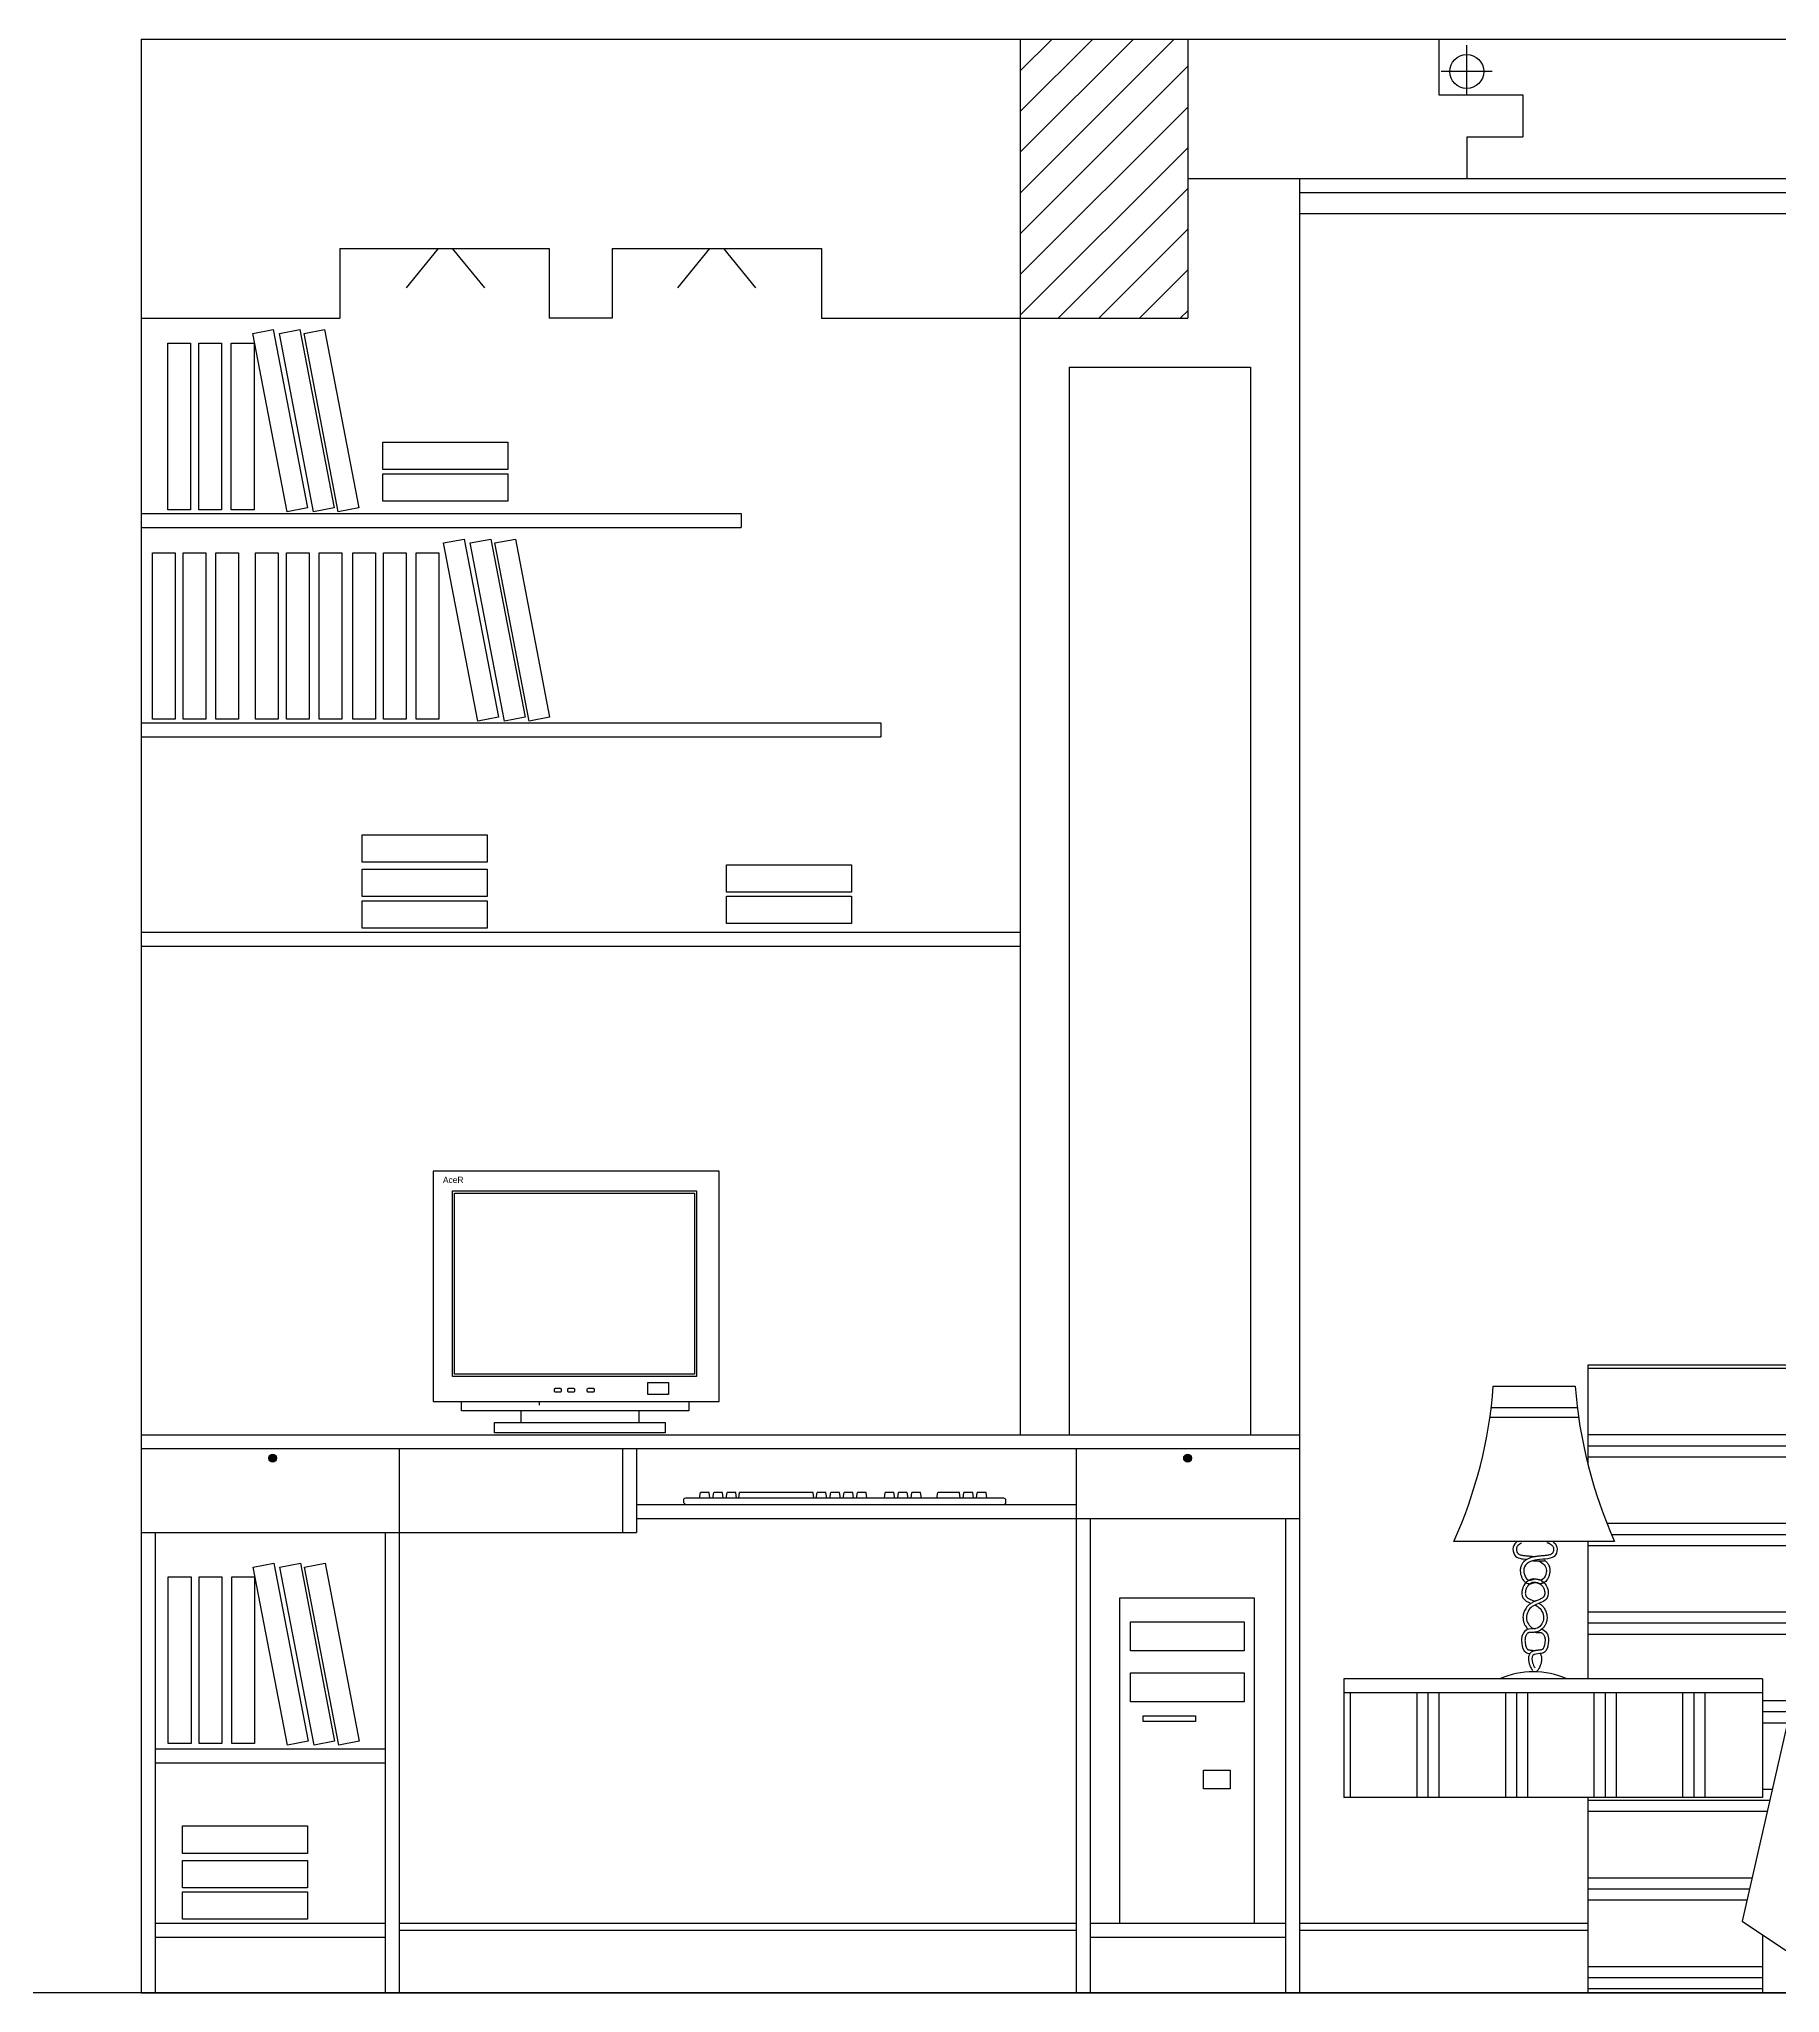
# Model space of a CAD drawing. Header units: inches. Extents: x 8.9 to 51.4, y 11.8 to 36.6.
# Drawn here: x 15.741 to 18.236, y 21.406 to 24.206 of the extents above; entities that cross this region are included whole.
import ezdxf

# ---------------------------------------------------------------- set-up
doc = ezdxf.new("R2010")
doc.units = ezdxf.units.IN
doc.header["$MEASUREMENT"] = 0
for name, color, linetype in [('02', 2, 'Continuous'), ('1', 1, 'Continuous'), ('4', 4, 'Continuous'), ('8', 8, 'Continuous')]:
    doc.layers.add(name, color=color, linetype=linetype)
doc.styles.get("Standard").update_dxf_attribs({"font": 'arial.ttf'})

msp = doc.modelspace()

# ---------------------------------------------------------------- hatches: boundary and pattern name
at = {"layer": '1'}
for points in [[(16.0705, 22.1725, 1), (16.0818, 22.1725, 1)], [(17.3817, 22.1725, 1), (17.393, 22.1725, 1)]]:
    msp.add_hatch(color=256, dxfattribs=at).paths.add_polyline_path(points)
at = {"layer": '8'}
h = msp.add_hatch(dxfattribs=at)
h.set_pattern_fill('ANSI31', color=256, scale=0.013, style=0)
h.set_pattern_definition([(45, (-42.168866, 16.211246), (-0.029185832, 0.029185832), [])])
h.paths.add_polyline_path([(17.1476, 23.8061), (17.3876, 23.8061), (17.3876, 24.2061), (17.1476, 24.2061)])
h = msp.add_hatch(dxfattribs=at)
h.set_pattern_fill('PLAST', color=256, scale=0.02, style=0)
h.set_pattern_definition([(0, (35.65493, 69.79935), (0, 0.127), []), (0, (35.65493, 69.81523), (0, 0.127), []), (0, (35.65493, 69.8311), (0, 0.127), [])])
h.paths.add_polyline_path([(19.7613, 21.8561), (19.8405, 21.5088), (19.8113, 21.4894), (19.8113, 21.4061), (20.0613, 21.4061), (20.0613, 21.6861), (19.8113, 21.6861), (19.8113, 21.8561), (20.0613, 21.8561), (20.0613, 22.053), (20.0452, 22.053, 0.015862), (20.0613, 22.0921), (20.0613, 22.3061), (17.9613, 22.3061), (17.9613, 22.1628, 0.043729), (17.9994, 22.053), (17.9613, 22.053), (17.9613, 21.8561), (18.2113, 21.8561), (18.2113, 21.6861), (17.9613, 21.6861), (17.9613, 21.4061), (18.2113, 21.4061), (18.2113, 21.4894), (18.182, 21.5088), (18.2613, 21.8561, -0.051427)])
h = msp.add_hatch(dxfattribs=at)
h.set_pattern_fill('PLAST', color=256, scale=0.02, angle=90, style=0)
h.set_pattern_definition([(90, (35.65493, 69.79935), (-0.127, 8e-18), []), (90, (35.63906, 69.79935), (-0.127, 8e-18), []), (90, (35.62318, 69.79935), (-0.127, 8e-18), [])])
h.paths.add_polyline_path([(17.6113, 21.8361), (17.6113, 21.6861), (18.2113, 21.6861), (18.2113, 21.8361)])

# ---------------------------------------------------------------- linework, layer by layer
at = {"layer": '02'}
for p, q in [((16.3135, 23.9061), (16.2676, 23.8495)), ((16.3336, 23.9061), (16.3795, 23.8495)), ((16.702, 23.9061), (16.6561, 23.8495)), ((16.7221, 23.9061), (16.768, 23.8495))]:
    msp.add_line(p, q, dxfattribs=at)
at = {"layer": '1'}
for p, q in [((15.8876, 24.2061), (21.6776, 24.2061)), ((15.8876, 24.2061), (15.8876, 21.4061)), ((17.1476, 24.2061), (17.1476, 22.2061)), ((17.3876, 24.2061), (17.3876, 23.8061)), ((17.7476, 24.2061), (17.7476, 24.1261)), ((17.7874, 24.1261), (17.7874, 24.1976)), ((17.8241, 24.1597), (17.7507, 24.1597)), ((17.7476, 24.1261), (17.8676, 24.1261)), ((17.8676, 24.1261), (17.8676, 24.0661)), ((17.7876, 24.0661), (17.8676, 24.0661)), ((17.7876, 24.0661), (17.7876, 24.0061)), ((17.3876, 24.0061), (21.6776, 24.0061)), ((17.5476, 24.0061), (17.5476, 21.4061)), ((17.5476, 23.9861), (21.0776, 23.9861)), ((17.5476, 23.9561), (21.0776, 23.9561)), ((16.1726, 23.9061), (16.4726, 23.9061)), ((16.1726, 23.9061), (16.1726, 23.8061)), ((16.4726, 23.9061), (16.4726, 23.8061)), ((16.5626, 23.9061), (16.8626, 23.9061)), ((16.5626, 23.9061), (16.5626, 23.8061)), ((16.8626, 23.9061), (16.8626, 23.8061)), ((15.8876, 23.8061), (16.1726, 23.8061)), ((16.5626, 23.8061), (16.4726, 23.8061)), ((16.8626, 23.8061), (17.3876, 23.8061)), ((17.2176, 23.7361), (17.2176, 22.2061)), ((17.2176, 23.7361), (17.4776, 23.7361)), ((17.4776, 23.7361), (17.4776, 22.2061)), ((15.8876, 23.5261), (16.7476, 23.5261)), ((16.7476, 23.5261), (16.7476, 23.5061)), ((15.8876, 23.5061), (16.7476, 23.5061)), ((15.8876, 23.2261), (16.9476, 23.2261)), ((16.9476, 23.2261), (16.9476, 23.2061)), ((15.8876, 23.2061), (16.9476, 23.2061)), ((15.8876, 22.9261), (17.1476, 22.9261)), ((15.8876, 22.9061), (17.1476, 22.9061)), ((17.9613, 22.1628), (17.9613, 22.3061)), ((17.9613, 22.3061), (20.0613, 22.3061)), ((17.8255, 22.2755), (17.9429, 22.2755)), ((16.458, 22.2536), (16.458, 22.2486)), ((17.8225, 22.2449), (17.946, 22.2449)), ((15.8876, 22.2061), (17.5476, 22.2061)), ((17.8207, 22.2312), (17.9478, 22.2312)), ((15.8876, 22.1861), (17.5476, 22.1861)), ((16.2576, 22.1861), (16.2576, 21.4061)), ((16.5776, 22.1861), (16.5776, 22.0661)), ((16.5976, 22.1861), (16.5976, 22.0661)), ((17.2276, 22.1861), (17.2276, 21.4061)), ((16.6879, 22.1151), (16.6891, 22.1233)), ((16.7017, 22.1233), (16.6891, 22.1233)), ((16.7029, 22.1151), (16.7017, 22.1233)), ((16.707, 22.1151), (16.7082, 22.1233)), ((16.7207, 22.1233), (16.7082, 22.1233)), ((16.722, 22.1151), (16.7207, 22.1233)), ((16.726, 22.1151), (16.7273, 22.1233)), ((16.7398, 22.1233), (16.7273, 22.1233)), ((16.7411, 22.1151), (16.7398, 22.1233)), ((16.744, 22.1151), (16.7453, 22.1233)), ((16.8507, 22.1233), (16.7453, 22.1233)), ((16.8519, 22.1151), (16.8507, 22.1233)), ((16.8551, 22.1151), (16.8564, 22.1233)), ((16.8689, 22.1233), (16.8564, 22.1233)), ((16.8702, 22.1151), (16.8689, 22.1233)), ((16.8747, 22.1151), (16.876, 22.1233)), ((16.8885, 22.1233), (16.876, 22.1233)), ((16.8898, 22.1151), (16.8885, 22.1233)), ((16.8938, 22.1151), (16.8951, 22.1233)), ((16.9076, 22.1233), (16.8951, 22.1233)), ((16.9088, 22.1151), (16.9076, 22.1233)), ((16.9129, 22.1151), (16.9141, 22.1233)), ((16.9266, 22.1233), (16.9141, 22.1233)), ((16.9279, 22.1151), (16.9266, 22.1233)), ((16.9528, 22.1151), (16.9541, 22.1233)), ((16.9666, 22.1233), (16.9541, 22.1233)), ((16.9679, 22.1151), (16.9666, 22.1233)), ((16.9719, 22.1151), (16.9732, 22.1233)), ((16.9857, 22.1233), (16.9732, 22.1233)), ((16.9869, 22.1151), (16.9857, 22.1233)), ((16.991, 22.1151), (16.9922, 22.1233)), ((17.0048, 22.1233), (16.9922, 22.1233)), ((17.006, 22.1151), (17.0048, 22.1233)), ((17.0282, 22.1151), (17.0295, 22.1233)), ((17.0603, 22.1233), (17.0295, 22.1233)), ((17.0616, 22.1151), (17.0603, 22.1233)), ((17.0656, 22.1151), (17.0669, 22.1233)), ((17.0794, 22.1233), (17.0669, 22.1233)), ((17.0807, 22.1151), (17.0794, 22.1233)), ((17.0847, 22.1151), (17.086, 22.1233)), ((17.0985, 22.1233), (17.086, 22.1233)), ((17.0997, 22.1151), (17.0985, 22.1233)), ((16.5976, 22.1061), (17.2276, 22.1061)), ((15.8876, 22.0661), (16.5976, 22.0661)), ((15.9076, 22.0661), (15.9076, 21.4061)), ((16.2376, 22.0661), (16.2376, 21.4061)), ((16.5976, 22.0861), (17.5476, 22.0861)), ((17.2476, 22.0861), (17.2476, 21.4061)), ((17.5276, 22.0861), (17.5276, 21.4061)), ((17.9989, 22.053), (17.769, 22.053)), ((17.9613, 21.8561), (17.9613, 22.053)), ((17.869, 22.0255), (17.8709, 22.0255)), ((17.8822, 22.0255), (17.8989, 22.0255)), ((18.2113, 21.8561), (17.6113, 21.8561)), ((17.6113, 21.8561), (17.6113, 21.6861)), ((18.2613, 21.8561), (18.182, 21.5088)), ((18.2113, 21.8561), (18.2113, 21.6861)), ((18.2113, 21.8361), (17.6113, 21.8361)), ((15.9076, 21.7561), (16.2376, 21.7561)), ((15.9076, 21.7361), (16.2376, 21.7361)), ((18.2113, 21.6861), (17.6113, 21.6861)), ((17.9613, 21.4061), (17.9613, 21.6861)), ((15.9076, 21.5061), (16.2376, 21.5061)), ((16.2576, 21.5061), (17.2276, 21.5061)), ((17.2476, 21.5061), (17.5276, 21.5061)), ((17.5476, 21.5061), (17.9613, 21.5061)), ((18.182, 21.5088), (18.2613, 21.4561)), ((15.9076, 21.4861), (16.2376, 21.4861)), ((16.2576, 21.4961), (17.2276, 21.4961)), ((17.2476, 21.4861), (17.5276, 21.4861)), ((17.5476, 21.4961), (17.9613, 21.4961)), ((18.2113, 21.4894), (18.2113, 21.4061)), ((15.8876, 21.4061), (21.6776, 21.4061))]:
    msp.add_line(p, q, dxfattribs=at)
for points in [[(16.1262, 23.5344), (16.0967, 23.5288), (16.0477, 23.7841), (16.0771, 23.7898)], [(16.1643, 23.5344), (16.1348, 23.5288), (16.0858, 23.7841), (16.1152, 23.7898)], [(16.1996, 23.5344), (16.1701, 23.5288), (16.1211, 23.7841), (16.1505, 23.7898)], [(15.926, 23.7702), (15.9585, 23.7702), (15.9585, 23.5316), (15.926, 23.5316)], [(15.9702, 23.7702), (16.0028, 23.7702), (16.0028, 23.5316), (15.9702, 23.5316)], [(16.0169, 23.7702), (16.0495, 23.7702), (16.0495, 23.5316), (16.0169, 23.5316)], [(16.2342, 23.6283), (16.4134, 23.6283), (16.4134, 23.5891), (16.2342, 23.5891)], [(16.2342, 23.5832), (16.4134, 23.5832), (16.4134, 23.544), (16.2342, 23.544)], [(15.9039, 23.4701), (15.9364, 23.4701), (15.9364, 23.2316), (15.9039, 23.2316)], [(15.9481, 23.4701), (15.9806, 23.4701), (15.9806, 23.2316), (15.9481, 23.2316)], [(15.9948, 23.4701), (16.0273, 23.4701), (16.0273, 23.2316), (15.9948, 23.2316)], [(16.0516, 23.4701), (16.0841, 23.4701), (16.0841, 23.2316), (16.0516, 23.2316)], [(16.0959, 23.4701), (16.1284, 23.4701), (16.1284, 23.2316), (16.0959, 23.2316)], [(16.1426, 23.4701), (16.1751, 23.4701), (16.1751, 23.2316), (16.1426, 23.2316)], [(16.1908, 23.4701), (16.2233, 23.4701), (16.2233, 23.2316), (16.1908, 23.2316)], [(16.235, 23.4701), (16.2675, 23.4701), (16.2675, 23.2316), (16.235, 23.2316)], [(16.2817, 23.4701), (16.3142, 23.4701), (16.3142, 23.2316), (16.2817, 23.2316)], [(16.3997, 23.2344), (16.3703, 23.2287), (16.3212, 23.4841), (16.3506, 23.4897)], [(16.4378, 23.2344), (16.4084, 23.2287), (16.3593, 23.4841), (16.3888, 23.4897)], [(16.4731, 23.2344), (16.4437, 23.2287), (16.3946, 23.4841), (16.4241, 23.4897)], [(16.2042, 23.066), (16.3834, 23.066), (16.3834, 23.0268), (16.2042, 23.0268)], [(16.2042, 23.0166), (16.3834, 23.0166), (16.3834, 22.9774), (16.2042, 22.9774)], [(16.7266, 23.0229), (16.9058, 23.0229), (16.9058, 22.9837), (16.7266, 22.9837)], [(16.2042, 22.9714), (16.3834, 22.9714), (16.3834, 22.9322), (16.2042, 22.9322)], [(16.7266, 22.9777), (16.9058, 22.9777), (16.9058, 22.9385), (16.7266, 22.9385)], [(16.3062, 22.2536), (16.7162, 22.2536), (16.7162, 22.5836), (16.3062, 22.5836)], [(16.6835, 22.2897), (16.3338, 22.2897), (16.3338, 22.5554), (16.6835, 22.5554)], [(16.6805, 22.2927), (16.3368, 22.2927), (16.3368, 22.5524), (16.6805, 22.5524)], [(16.6433, 22.2638), (16.6136, 22.2638), (16.6136, 22.2811), (16.6433, 22.2811)], [(16.3941, 22.2237), (16.6385, 22.2237), (16.6385, 22.2086), (16.3941, 22.2086)], [(16.1268, 21.7667), (16.0974, 21.761), (16.0483, 22.0163), (16.0778, 22.022)], [(16.1649, 21.7667), (16.1355, 21.761), (16.0864, 22.0163), (16.1159, 22.022)], [(16.2002, 21.7667), (16.1708, 21.761), (16.1217, 22.0163), (16.1512, 22.022)], [(15.9266, 22.0024), (15.9592, 22.0024), (15.9592, 21.7638), (15.9266, 21.7638)], [(15.9709, 22.0024), (16.0034, 22.0024), (16.0034, 21.7638), (15.9709, 21.7638)], [(16.0176, 22.0024), (16.0501, 22.0024), (16.0501, 21.7638), (16.0176, 21.7638)], [(17.4684, 21.8965), (17.3055, 21.8965), (17.3055, 21.938), (17.4684, 21.938)], [(17.4684, 21.8234), (17.3055, 21.8234), (17.3055, 21.8649), (17.4684, 21.8649)], [(17.3238, 21.8034), (17.3986, 21.8034), (17.3986, 21.7951), (17.3238, 21.7951)], [(17.4102, 21.7254), (17.4485, 21.7254), (17.4485, 21.6988), (17.4102, 21.6988)], [(15.947, 21.6454), (16.1262, 21.6454), (16.1262, 21.6061), (15.947, 21.6061)], [(15.947, 21.596), (16.1262, 21.596), (16.1262, 21.5568), (15.947, 21.5568)], [(15.947, 21.5508), (16.1262, 21.5508), (16.1262, 21.5116), (15.947, 21.5116)]]:
    msp.add_lwpolyline(points, close=True, dxfattribs=at)
for points in [[(16.48, 22.2711, -0.414214), (16.4815, 22.2726), (16.4882, 22.2726, -0.414214), (16.4897, 22.2711), (16.4897, 22.2684, -0.414214), (16.4882, 22.2669), (16.4815, 22.2669, -0.414214), (16.48, 22.2684)], [(16.4991, 22.2711, -0.414214), (16.5006, 22.2726), (16.5074, 22.2726, -0.414214), (16.5089, 22.2711), (16.5089, 22.2684, -0.414214), (16.5074, 22.2669), (16.5006, 22.2669, -0.414214), (16.4991, 22.2684)], [(16.5271, 22.2711, -0.414214), (16.5286, 22.2726), (16.5354, 22.2726, -0.414214), (16.5369, 22.2711), (16.5369, 22.2684, -0.414214), (16.5354, 22.2669), (16.5286, 22.2669, -0.414214), (16.5271, 22.2684)]]:
    msp.add_lwpolyline(points, format="xyb", close=True, dxfattribs=at)
for points in [[(16.6724, 22.2536), (16.6724, 22.2402), (16.347, 22.2402), (16.347, 22.2536)], [(16.4322, 22.2237), (16.4322, 22.2402)], [(16.6011, 22.2402), (16.6011, 22.2237)], [(17.2901, 21.5061), (17.2901, 21.9721), (17.4829, 21.9721), (17.4829, 21.5061)]]:
    msp.add_lwpolyline(points, dxfattribs=at)
msp.add_lwpolyline([(17.1239, 22.1061, 0.414214), (17.1269, 22.1091), (17.1269, 22.1121, 0.414214), (17.1239, 22.1151), (16.6677, 22.1151, 0.414214), (16.6647, 22.1121), (16.6647, 22.1091), (16.6677, 22.1061)], format="xyb", dxfattribs=at)
for centre, radius in [((17.7874, 24.1597), 0.0243), ((16.0761, 22.1725), 0.00564), ((17.3874, 22.1725), 0.00564)]:
    msp.add_circle(centre, radius, dxfattribs=at)
for centre, radius, start, end in [((17.1616, 22.3257), 0.6658, 335.823, 355.679), ((18.6068, 22.3257), 0.6658, 184.321, 204.177), ((17.8829, 21.7497), 0.1167, 65.7073, 114.2927)]:
    msp.add_arc(centre, radius, start, end, dxfattribs=at)
for points, knots in [([(17.8596, 22.053), (17.857, 22.051), (17.8524, 22.0451), (17.8556, 22.029), (17.8664, 22.0281), (17.8741, 22.0276)], [120.742501, 120.742501, 120.742501, 120.742501, 130.241288, 141.563358, 161.821253, 161.821253, 161.821253, 161.821253]), ([(17.866, 22.0509), (17.8659, 22.0508), (17.8658, 22.0508), (17.8653, 22.0506), (17.865, 22.0505), (17.8642, 22.05), (17.8636, 22.0497), (17.8622, 22.0487), (17.8615, 22.0481), (17.8602, 22.0467), (17.8597, 22.0459), (17.8592, 22.0449), (17.8591, 22.0446), (17.8589, 22.044), (17.8589, 22.0438), (17.8588, 22.0433), (17.8587, 22.043), (17.8587, 22.0422), (17.8587, 22.0416), (17.8588, 22.0404), (17.8589, 22.0398), (17.8592, 22.0387), (17.8594, 22.0382), (17.8597, 22.0374), (17.8599, 22.0372), (17.8602, 22.0367), (17.8603, 22.0365), (17.8607, 22.0361), (17.8608, 22.0359), (17.8614, 22.0354), (17.8617, 22.0351), (17.8626, 22.0346), (17.8632, 22.0344), (17.8644, 22.0339), (17.8651, 22.0337), (17.8666, 22.0334), (17.8675, 22.0333), (17.8699, 22.0329), (17.8717, 22.0328), (17.8755, 22.0325), (17.8775, 22.0323), (17.8807, 22.032), (17.8818, 22.0319), (17.8837, 22.0316), (17.8845, 22.0315), (17.8853, 22.0313)], [109.595734, 109.595734, 109.595734, 109.595734, 110.114808, 110.114808, 111.39246, 111.39246, 113.947765, 113.947765, 117.924196, 117.924196, 121.900628, 121.900628, 123.560075, 123.560075, 124.805542, 124.805542, 126.05101, 126.05101, 128.541946, 128.541946, 131.032881, 131.032881, 133.545527, 133.545527, 135.024012, 135.024012, 136.681272, 136.681272, 138.338532, 138.338532, 141.222081, 141.222081, 144.10563, 144.10563, 146.989179, 146.989179, 149.872728, 149.872728, 154.962376, 154.962376, 160.052023, 160.052023, 162.656156, 162.656156, 164.564552, 164.564552, 164.564552, 164.564552]), ([(17.902, 22.0516), (17.9021, 22.0516), (17.9021, 22.0516), (17.9028, 22.0514), (17.9034, 22.0513), (17.9044, 22.051), (17.9047, 22.0508), (17.9053, 22.0506), (17.9056, 22.0505), (17.9065, 22.05), (17.907, 22.0497), (17.9084, 22.0487), (17.9092, 22.0481), (17.9104, 22.0467), (17.9109, 22.0459), (17.9114, 22.0449), (17.9115, 22.0446), (17.9117, 22.044), (17.9117, 22.0438), (17.9118, 22.0433), (17.9119, 22.043), (17.912, 22.0422), (17.912, 22.0416), (17.9118, 22.0404), (17.9117, 22.0398), (17.9114, 22.0387), (17.9112, 22.0382), (17.9109, 22.0374), (17.9108, 22.0372), (17.9105, 22.0367), (17.9103, 22.0365), (17.91, 22.0361), (17.9098, 22.0359), (17.9093, 22.0354), (17.9089, 22.0351), (17.908, 22.0346), (17.9075, 22.0344), (17.9062, 22.0339), (17.9055, 22.0337), (17.904, 22.0334), (17.9032, 22.0333), (17.9007, 22.0329), (17.8989, 22.0328), (17.8951, 22.0325), (17.8931, 22.0323), (17.8899, 22.032), (17.8889, 22.0319), (17.8855, 22.0314), (17.8833, 22.031), (17.8789, 22.0298), (17.8768, 22.029), (17.8733, 22.0272), (17.872, 22.0264), (17.8695, 22.0244), (17.8683, 22.0232), (17.8665, 22.0208), (17.8659, 22.0196), (17.8649, 22.0173), (17.8646, 22.0163), (17.8643, 22.0145), (17.8642, 22.0138), (17.8641, 22.0124), (17.8641, 22.0118), (17.8641, 22.0095), (17.8643, 22.0079), (17.865, 22.0049), (17.8655, 22.0034), (17.8666, 22.0007), (17.8672, 21.9995), (17.8685, 21.9975), (17.8692, 21.9967), (17.8707, 21.9953), (17.8714, 21.9947), (17.8731, 21.9936), (17.874, 21.9932), (17.8754, 21.9928), (17.8759, 21.9927), (17.8766, 21.9926), (17.8769, 21.9926), (17.8775, 21.9926), (17.8777, 21.9926), (17.8785, 21.9926), (17.879, 21.9926), (17.8804, 21.9929), (17.8811, 21.9931), (17.8825, 21.9935), (17.8831, 21.9937), (17.8841, 21.994), (17.8846, 21.9942), (17.8851, 21.9943), (17.8852, 21.9943), (17.8855, 21.9944), (17.8856, 21.9944), (17.886, 21.9944), (17.8862, 21.9945), (17.8868, 21.9945), (17.8872, 21.9944), (17.8884, 21.9942), (17.8892, 21.994), (17.8908, 21.9933), (17.8916, 21.9929), (17.8931, 21.9918), (17.8938, 21.9912), (17.8952, 21.9899), (17.8958, 21.9893), (17.8971, 21.9875), (17.8977, 21.9863), (17.8984, 21.9843), (17.8986, 21.9836), (17.899, 21.9822), (17.8991, 21.9814), (17.8993, 21.9797), (17.8993, 21.9787), (17.8991, 21.977), (17.8989, 21.9762), (17.8986, 21.9753), (17.8985, 21.9751), (17.8983, 21.9748), (17.8983, 21.9746), (17.8981, 21.9744), (17.898, 21.9742), (17.8977, 21.9739), (17.8975, 21.9736), (17.8968, 21.9729), (17.8962, 21.9725), (17.8949, 21.9716), (17.8941, 21.9712), (17.8925, 21.9703), (17.8915, 21.9699), (17.8893, 21.9689), (17.8879, 21.9684), (17.885, 21.9672), (17.8836, 21.9666), (17.8807, 21.9652), (17.8793, 21.9644), (17.8773, 21.9629), (17.8768, 21.9625), (17.8758, 21.9617), (17.8753, 21.9612), (17.874, 21.9598), (17.8731, 21.9587), (17.8711, 21.9558), (17.8701, 21.9537), (17.8686, 21.9494), (17.8681, 21.9471), (17.868, 21.9436), (17.8681, 21.9424), (17.8683, 21.9406), (17.8684, 21.9399), (17.8687, 21.9385), (17.8689, 21.9378), (17.8696, 21.9358), (17.8702, 21.9345), (17.8718, 21.9316), (17.8729, 21.9301), (17.8747, 21.9282), (17.8751, 21.9278), (17.8756, 21.9274)], [106.203848, 106.203848, 106.203848, 106.203848, 106.309256, 106.309256, 108.837155, 108.837155, 110.114808, 110.114808, 111.39246, 111.39246, 113.947764, 113.947764, 117.924196, 117.924196, 121.900628, 121.900628, 123.560073, 123.560073, 124.805541, 124.805541, 126.051008, 126.051008, 128.541944, 128.541944, 131.032879, 131.032879, 133.545529, 133.545529, 135.024013, 135.024013, 136.681273, 136.681273, 138.338533, 138.338533, 141.222082, 141.222082, 144.105631, 144.105631, 146.989181, 146.989181, 149.87273, 149.87273, 154.962378, 154.962378, 160.052026, 160.052026, 162.656157, 162.656157, 167.864421, 167.864421, 173.072684, 173.072684, 176.663539, 176.663539, 180.254394, 180.254394, 183.17065, 183.17065, 185.370032, 185.370032, 186.75678, 186.75678, 188.143528, 188.143528, 191.28169, 191.28169, 194.419851, 194.419851, 197.058611, 197.058611, 199.221261, 199.221261, 200.991937, 200.991937, 202.762613, 202.762613, 203.540829, 203.540829, 204.003289, 204.003289, 204.46575, 204.46575, 205.390671, 205.390671, 207.119714, 207.119714, 208.848757, 208.848757, 210.5778, 210.5778, 211.090501, 211.090501, 212.115902, 212.115902, 213.141304, 213.141304, 215.192108, 215.192108, 218.693253, 218.693253, 222.194399, 222.194399, 225.695545, 225.695545, 229.19669, 229.19669, 234.560184, 234.560184, 237.335007, 237.335007, 240.109831, 240.109831, 243.733724, 243.733724, 247.357617, 247.357617, 248.719926, 248.719926, 249.671664, 249.671664, 250.623402, 250.623402, 252.526878, 252.526878, 255.664742, 255.664742, 258.802606, 258.802606, 261.94047, 261.94047, 266.130687, 266.130687, 270.320903, 270.320903, 274.511119, 274.511119, 276.064104, 276.064104, 277.617089, 277.617089, 280.723059, 280.723059, 285.922804, 285.922804, 291.122548, 291.122548, 293.669866, 293.669866, 295.183731, 295.183731, 296.697597, 296.697597, 299.725328, 299.725328, 303.929283, 303.929283, 305.254655, 305.254655, 305.254655, 305.254655]), ([(17.911, 22.053), (17.9137, 22.051), (17.9182, 22.0451), (17.9145, 22.0262), (17.8897, 22.0296), (17.8635, 22.0192), (17.8735, 21.9942), (17.8867, 22.0014), (17.8982, 21.9958), (17.9046, 21.9848), (17.9045, 21.9686), (17.8897, 21.9642), (17.8764, 21.9575), (17.8694, 21.9414), (17.879, 21.9293), (17.885, 21.9281), (17.8853, 21.928)], [114.621033, 114.621033, 114.621033, 114.621033, 124.12004, 135.44211, 162.810921, 185.967208, 203.984139, 211.098678, 225.556746, 236.765717, 249.050556, 267.657282, 275.909022, 294.238731, 311.372704, 312.363402, 312.363402, 312.363402, 312.363402]), ([(17.8884, 22.0255), (17.895, 22.0236), (17.906, 22.0165), (17.8971, 21.9942), (17.8839, 22.0014), (17.8724, 21.9958), (17.866, 21.9848), (17.8661, 21.9703), (17.8747, 21.9663), (17.8794, 21.9644)], [174.175905, 174.175905, 174.175905, 174.175905, 192.088456, 210.105387, 217.219926, 231.677994, 242.886965, 255.171804, 269.338797, 269.338797, 269.338797, 269.338797]), ([(17.899, 22.0261), (17.8993, 22.0258), (17.8996, 22.0256), (17.9011, 22.0244), (17.9023, 22.0232), (17.9041, 22.0208), (17.9048, 22.0196), (17.9057, 22.0173), (17.906, 22.0163), (17.9063, 22.0145), (17.9064, 22.0138), (17.9065, 22.0124), (17.9066, 22.0118), (17.9065, 22.0095), (17.9063, 22.0079), (17.9056, 22.0049), (17.9052, 22.0034), (17.904, 22.0007), (17.9034, 21.9995), (17.9021, 21.9975), (17.9014, 21.9967), (17.8999, 21.9953), (17.8992, 21.9947), (17.8976, 21.9936), (17.8967, 21.9932), (17.8952, 21.9928), (17.8947, 21.9927), (17.894, 21.9926), (17.8937, 21.9926), (17.8932, 21.9926), (17.8929, 21.9926), (17.8921, 21.9926), (17.8916, 21.9926), (17.8903, 21.9929), (17.8895, 21.9931), (17.8882, 21.9935), (17.8876, 21.9937), (17.8865, 21.994), (17.886, 21.9942), (17.8856, 21.9943), (17.8855, 21.9943), (17.8852, 21.9944), (17.885, 21.9944), (17.8846, 21.9944), (17.8844, 21.9945), (17.8838, 21.9945), (17.8834, 21.9944), (17.8822, 21.9942), (17.8814, 21.994), (17.8799, 21.9933), (17.8791, 21.9929), (17.8775, 21.9918), (17.8768, 21.9912), (17.8755, 21.9899), (17.8749, 21.9893), (17.8736, 21.9875), (17.8729, 21.9863), (17.8722, 21.9843), (17.872, 21.9836), (17.8716, 21.9822), (17.8715, 21.9814), (17.8713, 21.9797), (17.8713, 21.9787), (17.8715, 21.977), (17.8717, 21.9762), (17.872, 21.9753), (17.8721, 21.9751), (17.8723, 21.9748), (17.8724, 21.9746), (17.8725, 21.9744), (17.8726, 21.9742), (17.8729, 21.9739), (17.8731, 21.9736), (17.8738, 21.9729), (17.8744, 21.9725), (17.8757, 21.9716), (17.8765, 21.9712), (17.8782, 21.9703), (17.8791, 21.9699), (17.8814, 21.9689), (17.8827, 21.9684), (17.8845, 21.9677), (17.8849, 21.9675), (17.8853, 21.9673)], [175.822221, 175.822221, 175.822221, 175.822221, 176.66354, 176.66354, 180.254395, 180.254395, 183.17065, 183.17065, 185.37003, 185.37003, 186.756777, 186.756777, 188.143524, 188.143524, 191.281685, 191.281685, 194.419846, 194.419846, 197.058607, 197.058607, 199.221257, 199.221257, 200.991934, 200.991934, 202.762611, 202.762611, 203.540826, 203.540826, 204.003283, 204.003283, 204.46574, 204.46574, 205.390653, 205.390653, 207.119692, 207.119692, 208.84873, 208.84873, 210.577769, 210.577769, 211.090488, 211.090488, 212.115926, 212.115926, 213.141364, 213.141364, 215.192241, 215.192241, 218.693412, 218.693412, 222.194582, 222.194582, 225.695753, 225.695753, 229.196924, 229.196924, 234.560419, 234.560419, 237.335343, 237.335343, 240.110267, 240.110267, 243.734087, 243.734087, 247.357908, 247.357908, 248.720479, 248.720479, 249.672178, 249.672178, 250.623878, 250.623878, 252.527277, 252.527277, 255.665235, 255.665235, 258.803192, 258.803192, 261.94115, 261.94115, 266.13093, 266.13093, 267.262592, 267.262592, 267.262592, 267.262592]), ([(17.8853, 21.9619), (17.8873, 21.9609), (17.8945, 21.9569), (17.9012, 21.9414), (17.8886, 21.9255), (17.8742, 21.9294), (17.8658, 21.919), (17.8656, 21.9071), (17.869, 21.8941), (17.8757, 21.8928), (17.8779, 21.8925)], [275.432758, 275.432758, 275.432758, 275.432758, 282.03027, 300.359979, 317.493952, 329.894392, 339.235888, 352.440217, 366.330787, 372.56457, 372.56457, 372.56457, 372.56457]), ([(17.8912, 21.9644), (17.8918, 21.964), (17.8923, 21.9637), (17.8933, 21.9629), (17.8938, 21.9625), (17.8948, 21.9617), (17.8953, 21.9612), (17.8967, 21.9598), (17.8975, 21.9587), (17.8995, 21.9558), (17.9006, 21.9537), (17.902, 21.9494), (17.9025, 21.9471), (17.9026, 21.9436), (17.9026, 21.9424), (17.9023, 21.9406), (17.9022, 21.9399), (17.9019, 21.9385), (17.9017, 21.9378), (17.901, 21.9358), (17.9005, 21.9345), (17.8988, 21.9316), (17.8977, 21.9301), (17.895, 21.9273), (17.8935, 21.9261), (17.8912, 21.9247), (17.8905, 21.9244), (17.8892, 21.9239), (17.8884, 21.9236), (17.8873, 21.9233), (17.887, 21.9232), (17.8863, 21.9231), (17.886, 21.9231), (17.8849, 21.9229), (17.8843, 21.9229), (17.8826, 21.9228), (17.8816, 21.9228), (17.8798, 21.9228), (17.879, 21.9228), (17.8776, 21.9227), (17.8771, 21.9226), (17.8764, 21.9225), (17.8762, 21.9224), (17.876, 21.9223), (17.8759, 21.9223), (17.8757, 21.9222), (17.8756, 21.9221), (17.8752, 21.9219), (17.875, 21.9217), (17.8742, 21.9211), (17.8737, 21.9205), (17.8728, 21.9192), (17.8724, 21.9185), (17.8717, 21.917), (17.8715, 21.9162), (17.8711, 21.9146), (17.871, 21.9138), (17.8709, 21.9121), (17.8709, 21.9111), (17.871, 21.9096), (17.8711, 21.909), (17.8712, 21.9078), (17.8713, 21.9072), (17.8715, 21.9059), (17.8716, 21.9053), (17.872, 21.9037), (17.8722, 21.9027), (17.8728, 21.901), (17.8731, 21.9003), (17.8737, 21.8994), (17.8739, 21.8991), (17.8743, 21.8988), (17.8744, 21.8987), (17.8746, 21.8985), (17.8746, 21.8985), (17.8748, 21.8984), (17.8749, 21.8983), (17.8752, 21.8982), (17.8755, 21.8981), (17.8763, 21.8978), (17.8768, 21.8977), (17.8779, 21.8975), (17.8785, 21.8975), (17.8799, 21.8973), (17.8806, 21.8973), (17.8822, 21.8971), (17.883, 21.897), (17.8843, 21.8968), (17.8848, 21.8967), (17.8853, 21.8966)], [273.018356, 273.018356, 273.018356, 273.018356, 274.510489, 274.510489, 276.063181, 276.063181, 277.615873, 277.615873, 280.721257, 280.721257, 285.921053, 285.921053, 291.120849, 291.120849, 293.667498, 293.667498, 295.181592, 295.181592, 296.695687, 296.695687, 299.723875, 299.723875, 303.927971, 303.927971, 308.132068, 308.132068, 309.640977, 309.640977, 311.237915, 311.237915, 311.987526, 311.987526, 312.737138, 312.737138, 314.236361, 314.236361, 316.851827, 316.851827, 319.467293, 319.467293, 322.082759, 322.082759, 323.287723, 323.287723, 324.154038, 324.154038, 325.020352, 325.020352, 326.752981, 326.752981, 330.113971, 330.113971, 333.474961, 333.474961, 336.835951, 336.835951, 340.19694, 340.19694, 343.55793, 343.55793, 345.364232, 345.364232, 347.337463, 347.337463, 349.310694, 349.310694, 352.608363, 352.608363, 355.906032, 355.906032, 358.103707, 358.103707, 359.463684, 359.463684, 360.29394, 360.29394, 361.124196, 361.124196, 363.114013, 363.114013, 365.103831, 365.103831, 367.093648, 367.093648, 369.083465, 369.083465, 371.073282, 371.073282, 372.234378, 372.234378, 372.234378, 372.234378]), ([(17.895, 21.9274), (17.8956, 21.9273), (17.899, 21.9262), (17.9048, 21.919), (17.905, 21.9071), (17.9016, 21.894), (17.8912, 21.8921), (17.8797, 21.8919), (17.8811, 21.8798), (17.8837, 21.8739), (17.8853, 21.8718)], [322.011843, 322.011843, 322.011843, 322.011843, 323.773144, 333.11464, 346.318969, 360.209539, 366.781568, 377.338024, 387.713462, 395.592473, 395.592473, 395.592473, 395.592473]), ([(17.8853, 21.923), (17.8859, 21.9229), (17.8864, 21.9229), (17.888, 21.9228), (17.889, 21.9228), (17.8908, 21.9228), (17.8916, 21.9228), (17.893, 21.9227), (17.8936, 21.9226), (17.8942, 21.9225), (17.8944, 21.9224), (17.8946, 21.9223), (17.8947, 21.9223), (17.8949, 21.9222), (17.895, 21.9221), (17.8954, 21.9219), (17.8956, 21.9218), (17.8963, 21.9211), (17.8969, 21.9206), (17.8978, 21.9193), (17.8982, 21.9185), (17.8989, 21.9171), (17.8991, 21.9163), (17.8995, 21.9147), (17.8996, 21.9139), (17.8997, 21.9122), (17.8997, 21.9113), (17.8996, 21.9097), (17.8995, 21.9091), (17.8994, 21.9079), (17.8993, 21.9072), (17.8991, 21.9059), (17.899, 21.9053), (17.8987, 21.9036), (17.8984, 21.9027), (17.8978, 21.901), (17.8975, 21.9003), (17.8969, 21.8994), (17.8967, 21.8991), (17.8964, 21.8988), (17.8962, 21.8987), (17.8961, 21.8985), (17.896, 21.8985), (17.8959, 21.8984), (17.8958, 21.8983), (17.8955, 21.8982), (17.8952, 21.8981), (17.8944, 21.8978), (17.8939, 21.8977), (17.8929, 21.8976), (17.8922, 21.8975), (17.8909, 21.8973), (17.8902, 21.8973), (17.8886, 21.8971), (17.8878, 21.897), (17.8862, 21.8968), (17.8853, 21.8967), (17.8836, 21.8962), (17.8826, 21.8959), (17.8811, 21.8952), (17.8805, 21.8949), (17.8795, 21.8942), (17.8792, 21.8938), (17.8785, 21.8932), (17.8781, 21.8928), (17.8776, 21.892), (17.8774, 21.8916), (17.8768, 21.8905), (17.8765, 21.8897), (17.8761, 21.8883), (17.876, 21.8876), (17.8758, 21.8862), (17.8758, 21.8855), (17.8759, 21.8834), (17.876, 21.8821), (17.8764, 21.8801), (17.8766, 21.8794), (17.8769, 21.878), (17.8771, 21.8774), (17.8775, 21.8761), (17.8777, 21.8755), (17.8785, 21.8737), (17.879, 21.8725), (17.8802, 21.8703), (17.8809, 21.8693), (17.8817, 21.8684)], [312.96731, 312.96731, 312.96731, 312.96731, 314.244048, 314.244048, 316.859404, 316.859404, 319.47476, 319.47476, 322.090115, 322.090115, 323.299435, 323.299435, 324.142567, 324.142567, 324.9857, 324.9857, 326.671964, 326.671964, 330.016991, 330.016991, 333.362018, 333.362018, 336.707046, 336.707046, 340.052073, 340.052073, 343.3971, 343.3971, 345.302768, 345.302768, 347.338494, 347.338494, 349.37422, 349.37422, 352.659805, 352.659805, 355.945391, 355.945391, 358.137644, 358.137644, 359.430974, 359.430974, 360.240761, 360.240761, 361.050549, 361.050549, 363.024365, 363.024365, 364.998182, 364.998182, 366.971998, 366.971998, 368.945815, 368.945815, 370.919631, 370.919631, 372.893448, 372.893448, 374.867264, 374.867264, 376.139596, 376.139596, 376.954778, 376.954778, 377.716982, 377.716982, 378.479186, 378.479186, 379.895926, 379.895926, 381.312665, 381.312665, 382.729404, 382.729404, 385.528548, 385.528548, 387.162428, 387.162428, 388.690273, 388.690273, 390.218117, 390.218117, 393.273806, 393.273806, 395.989199, 395.989199, 395.989199, 395.989199]), ([(17.8927, 21.8925), (17.8927, 21.8925), (17.8927, 21.8925), (17.8929, 21.8922), (17.8931, 21.8918), (17.8937, 21.8908), (17.894, 21.8901), (17.8944, 21.8887), (17.8946, 21.888), (17.8948, 21.8866), (17.8948, 21.8859), (17.8948, 21.8839), (17.8947, 21.8826), (17.8943, 21.8804), (17.8941, 21.8795), (17.8937, 21.878), (17.8935, 21.8775), (17.8932, 21.8764), (17.893, 21.8759), (17.8924, 21.8743), (17.892, 21.8733), (17.8908, 21.8709), (17.8899, 21.8695), (17.8884, 21.8676), (17.8878, 21.867), (17.8872, 21.8664)], [377.650713, 377.650713, 377.650713, 377.650713, 377.671372, 377.671372, 378.287433, 378.287433, 379.6663, 379.6663, 381.045166, 381.045166, 382.424032, 382.424032, 385.138632, 385.138632, 387.289308, 387.289308, 388.563891, 388.563891, 389.838473, 389.838473, 392.387639, 392.387639, 396.076631, 396.076631, 397.979992, 397.979992, 397.979992, 397.979992])]:
    msp.add_open_spline(points, degree=3, knots=knots, dxfattribs=at)
at = {"layer": '4'}
msp.add_line((29.5811, 21.4061), (9.2549, 21.4061), dxfattribs=at)

# ---------------------------------------------------------------- texts
at = {"layer": '02', "insert": (16.3202, 22.5758), "char_height": 0.009, "attachment_point": 1}
msp.add_mtext('\\f方正黑体繁体|b0|i0|c134|p2;AceR', dxfattribs=at)

doc.saveas('drawing.dxf')
